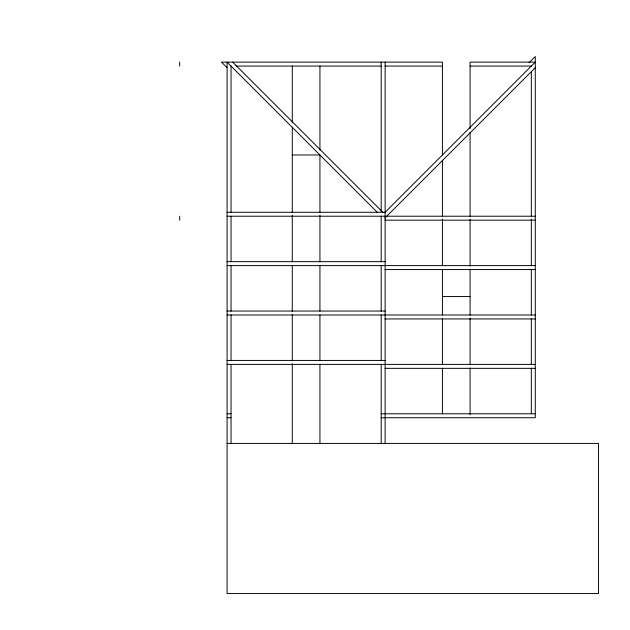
<?xml version="1.0" encoding="UTF-8"?>
<svg xmlns="http://www.w3.org/2000/svg" width="630" height="630" viewBox="0 0 630 630"><rect width="100%" height="100%" fill="white"/><g stroke="black" fill="none" stroke-linecap="round" stroke-linejoin="round"><path stroke-width="0.94" d="M529.035 62.779L535.279 56.535L535.279 417.729L381.182 417.729M384.662 212.743L535.279 62.126L470.082 62.126L470.082 128.552M384.898 218.09L535.279 67.709M235.896 66.071L381.182 66.071M385.072 66.071L442.425 66.071M470.082 66.071L531.326 66.071M292.281 154.972L319.938 154.972L319.938 212.649M227.084 212.271L385.135 212.271M227.084 216.216L385.135 216.216M386.088 216.216L535.279 216.216M385.017 220.169L535.279 220.169M227.084 261.655L385.135 261.655M227.084 265.608L535.279 265.608M385.017 269.561L535.279 269.561M442.425 296.557L470.082 296.557M227.084 311.047L385.135 311.047M227.084 315L535.279 315M385.017 318.953L535.279 318.953M227.084 360.439L385.135 360.439M227.084 364.392L535.279 364.392M385.009 368.345L535.279 368.345M227.084 413.784L231.037 413.784M381.182 413.784L535.279 413.784M227.084 417.729L231.037 417.729M227.084 443.418L598.5 443.418L598.5 593.562L227.084 593.562L227.084 62.126L377.709 212.743M232.675 62.126L383.056 212.507M227.013 67.63L221.5 62.126L442.425 62.126L442.425 154.972M531.326 71.899L531.326 216.216M531.326 219.122L531.326 265.608M531.326 269.482L531.326 315M531.326 318.875L531.326 364.392M531.326 368.266L531.326 413.784M470.082 132.206L470.082 216.271M470.082 219.122L470.082 266.191M470.082 269.128L470.082 315.181M470.082 318.118L470.082 364.392M470.082 367.959L470.082 414.579M442.425 160.807L442.425 216.216M442.425 219.122L442.425 265.608M442.425 269.482L442.425 315M442.425 318.875L442.425 364.392M442.425 368.266L442.425 413.784M385.135 62.126L385.135 443.418M381.182 62.126L381.182 211.31M381.182 216.216L381.182 261.733M381.182 265.608L381.182 311.125M381.182 315L381.182 360.517M381.182 364.392L381.182 443.418M319.938 66.071L319.938 150.09M319.938 215.302L319.938 261.733M319.938 265.608L319.938 311.125M319.938 315L319.938 360.517M319.938 364.392L319.938 443.418M292.281 66.032L292.281 122.763M292.281 127.315L292.281 212.428M292.281 215.302L292.281 261.733M292.281 265.325L292.281 311.559M292.281 314.512L292.281 360.746M292.281 363.699L292.281 443.418M231.037 66.071L231.037 212.302M231.037 216.216L231.037 261.733M231.037 265.608L231.037 311.125M231.037 315L231.037 360.517M231.037 364.392L231.037 443.418M179.668 62.126L179.668 66.071M179.668 216.216L179.668 220.169"/></g></svg>
